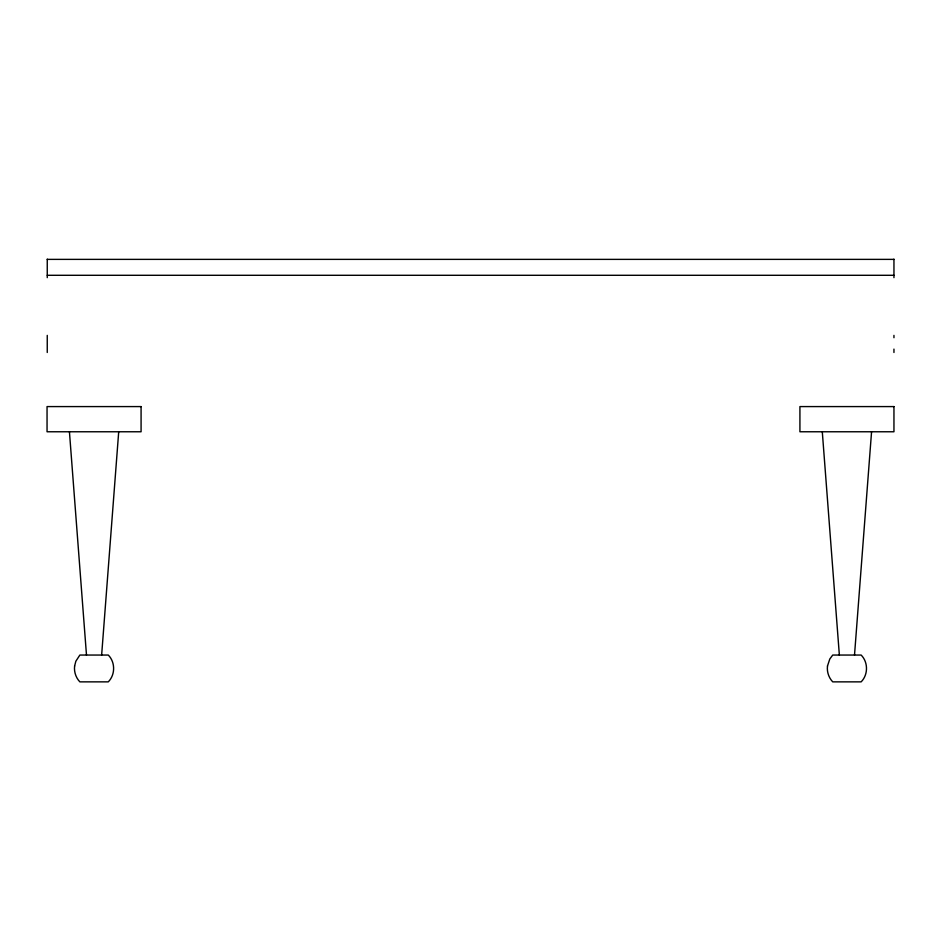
<?xml version="1.0" encoding="UTF-8"?>
<svg xmlns="http://www.w3.org/2000/svg" width="941" height="941" viewBox="0 0 941 941"><rect width="100%" height="100%" fill="white"/><g stroke="black" fill="none" stroke-linecap="round" stroke-linejoin="round"><path stroke-width="1.41" d="M101.64 655.054L118.707 431.766M854.51 655.054L871.566 431.766M47.25 259.375L893.95 259.375M47.25 275.29L893.95 275.29M822.293 431.766L839.36 655.054M69.434 431.766L86.49 655.054M893.95 259.14L893.95 277.654M893.95 335.372L893.95 337.725M893.95 349.099L893.95 352.487M47.25 259.14L47.25 277.654M47.25 335.372L47.25 352.487M74.621 665.993C73.892 671.733 75.856 677.696 79.856 681.86L108.274 681.86C115.39 674.744 115.39 662.17 108.274 655.054L79.856 655.054L75.856 661.229L74.621 665.993M827.492 665.993C826.751 671.733 828.727 677.696 832.726 681.86L861.144 681.86C868.261 674.744 868.261 662.17 861.144 655.054L832.726 655.054L829.797 659.006L827.492 665.993M141.079 406.583L47.05 406.583L47.05 431.766L141.079 431.766L141.079 406.583M893.95 406.583L799.921 406.583L799.921 431.766L893.95 431.766L893.95 406.583"/></g></svg>
